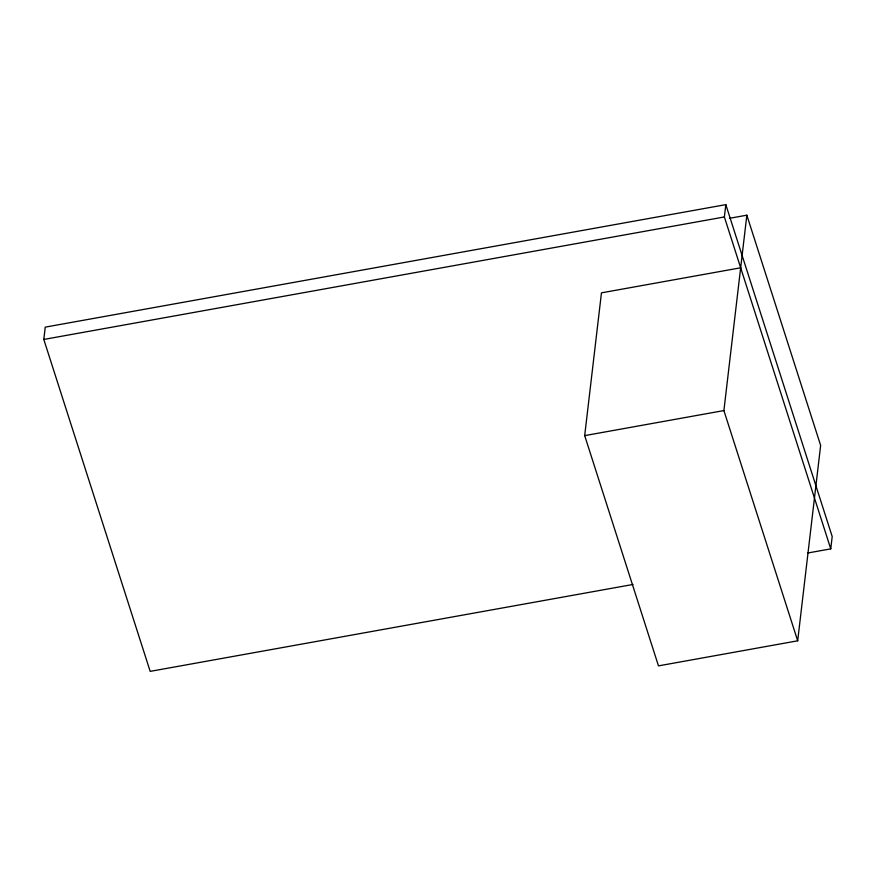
<?xml version="1.0" encoding="UTF-8"?>
<svg xmlns="http://www.w3.org/2000/svg" width="876" height="876" viewBox="0 0 876 876"><rect width="100%" height="100%" fill="white"/><g stroke="black" fill="none" stroke-linecap="round" stroke-linejoin="round"><path stroke-width="1.31" d="M633.041 584.456L150.179 671.366L43.8 339.45L45.245 327.131L725.821 204.634L832.2 536.55L830.755 548.869L807.891 552.986M729.445 218.321L746.845 215.189L820.637 445.424L797.686 640.805L658.478 665.87L584.686 435.624L601.462 292.847L740.669 267.793M830.755 548.869L724.375 216.952L725.821 204.634M797.686 640.805L723.894 410.57L746.845 215.189M43.8 339.45L724.375 216.952M584.686 435.624L723.894 410.57"/></g></svg>
